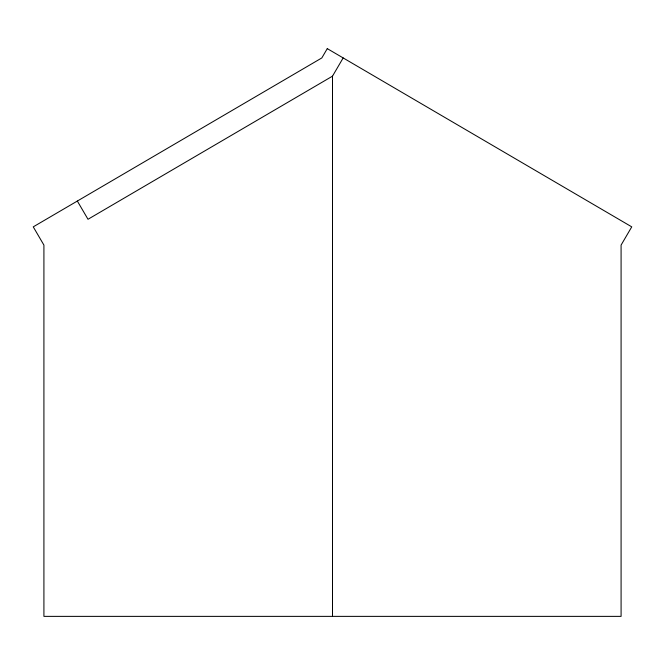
<?xml version="1.0" encoding="UTF-8"?>
<svg xmlns="http://www.w3.org/2000/svg" width="665" height="665" viewBox="0 0 665 665"><rect width="100%" height="100%" fill="white"/><g stroke="black" fill="none" stroke-linecap="round" stroke-linejoin="round"><path stroke-width="1" d="M77.34 201.054L88.004 219.275L332.5 76.159L343.165 57.93M332.5 76.159L332.5 616.372M327.28 48.628L321.835 57.93L33.25 226.856L43.915 245.086L43.915 616.372L621.085 616.372L621.085 245.086L631.75 226.856L327.28 48.628"/></g></svg>
